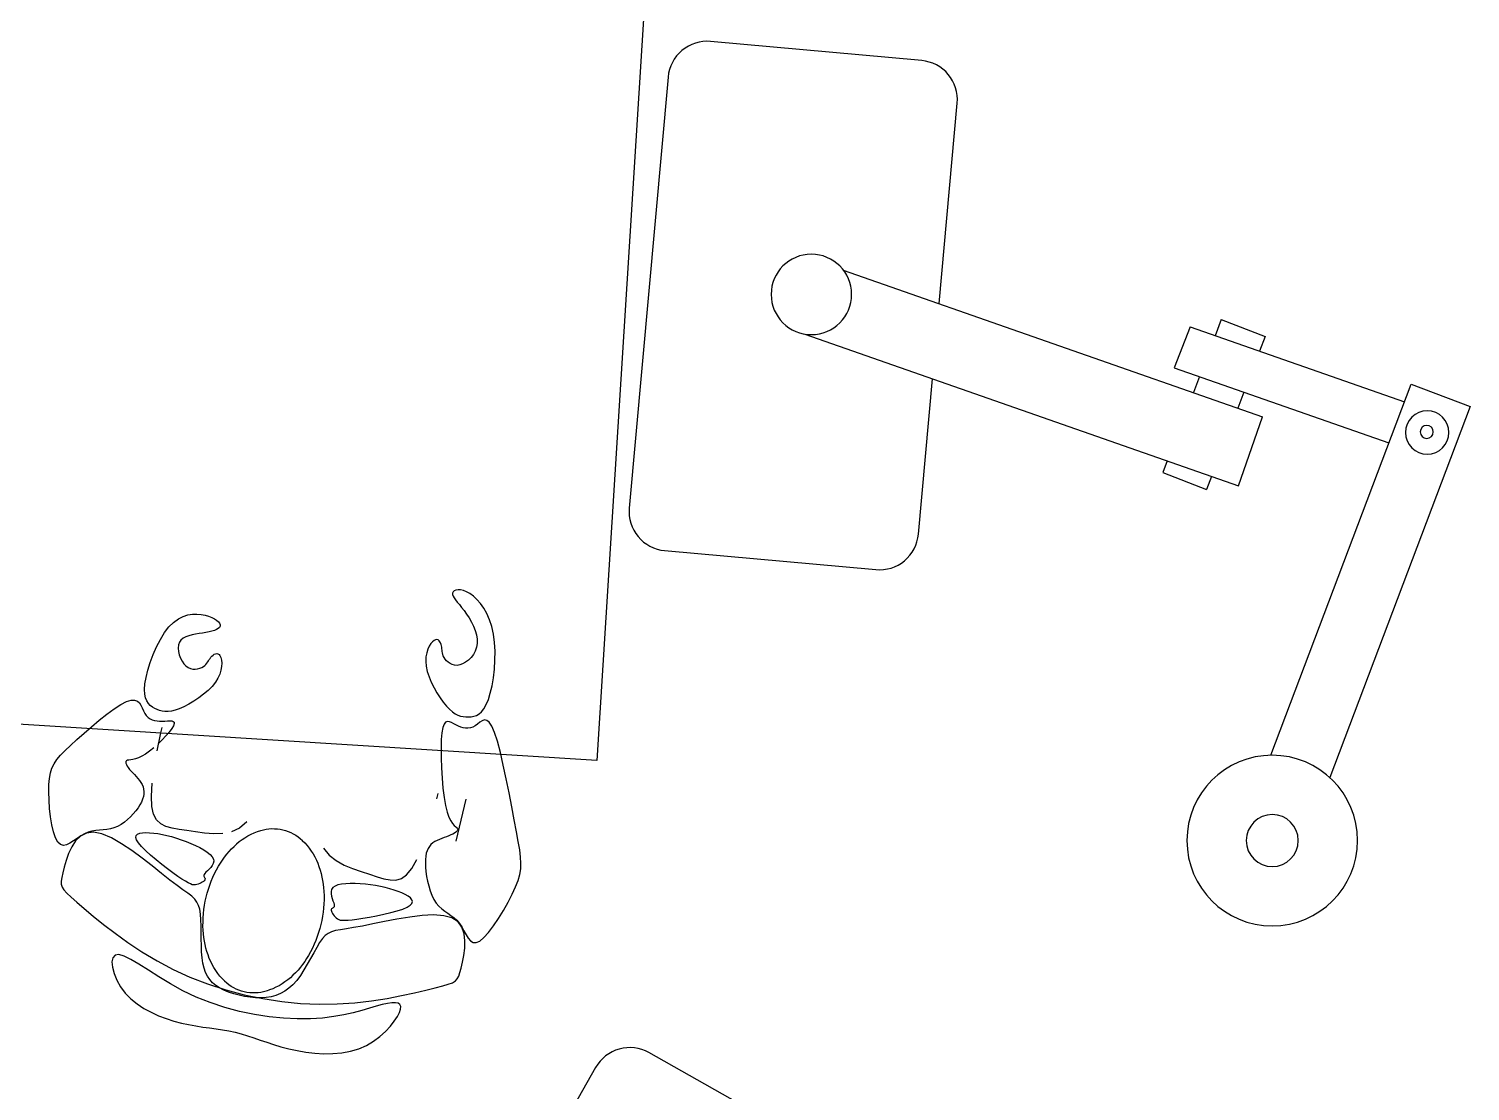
# Model space of a CAD drawing. Header units: metres. Extents: x -39 to 21688, y -24 to 9022.
# Drawn here: x 316.72 to 318.559, y 7.009 to 8.365 of the extents above; entities that cross this region are included whole.
import ezdxf

# ---------------------------------------------------------------- set-up
doc = ezdxf.new("R2010")
doc.units = ezdxf.units.M
doc.header["$MEASUREMENT"] = 0
doc.layers.add('AR-MOBILIRIO', color=1, linetype='Continuous')
doc.layers.add('MOBILIARIO', color=42, linetype='Continuous')

# ---------------------------------------------------------------- blocks, each defined once
blk = doc.blocks.new('A$C23125473')
at = {"layer": 'AR-MOBILIRIO'}
for p, q in [((2.9016, 3.2186), (2.91, 3.2215)), ((2.91, 3.2215), (2.9189, 3.2243)), ((2.9189, 3.2243), (2.9282, 3.2271)), ((2.9282, 3.2271), (2.9381, 3.2297)), ((2.9381, 3.2297), (2.9487, 3.232)), ((2.9487, 3.232), (2.9599, 3.2339)), ((2.9599, 3.2339), (2.9713, 3.2352)), ((2.9713, 3.2352), (2.983, 3.236)), ((2.983, 3.236), (2.9946, 3.2359)), ((2.9946, 3.2359), (3.0061, 3.235)), ((3.0061, 3.235), (3.0171, 3.233)), ((3.0171, 3.233), (3.0276, 3.2298)), ((3.0276, 3.2298), (3.0374, 3.2255)), ((3.0374, 3.2255), (3.0464, 3.2202)), ((3.0464, 3.2202), (3.0545, 3.2141)), ((2.8196, 3.2006), (2.8284, 3.202)), ((2.8284, 3.202), (2.837, 3.2031)), ((2.837, 3.2031), (2.8455, 3.2043)), ((2.8455, 3.2043), (2.8537, 3.2055)), ((2.8537, 3.2055), (2.8618, 3.2069)), ((2.8618, 3.2069), (2.8698, 3.2086)), ((2.8698, 3.2086), (2.8776, 3.2107)), ((2.8776, 3.2107), (2.8855, 3.2131)), ((2.8855, 3.2131), (2.8934, 3.2158)), ((2.8934, 3.2158), (2.9016, 3.2186)), ((3.0545, 3.2141), (3.0617, 3.2077)), ((3.0617, 3.2077), (3.0679, 3.2011)), ((3.0679, 3.2011), (3.0729, 3.1946)), ((2.7532, 3.1782), (2.7624, 3.1832)), ((2.7624, 3.1832), (2.7719, 3.1876)), ((2.7719, 3.1876), (2.7816, 3.1913)), ((2.7816, 3.1913), (2.7914, 3.1944)), ((2.7914, 3.1944), (2.8011, 3.1969)), ((2.8011, 3.1969), (2.8104, 3.1989)), ((2.8104, 3.1989), (2.8196, 3.2006)), ((2.8943, 3.1859), (2.8754, 3.182)), ((2.9131, 3.1888), (2.8943, 3.1859)), ((2.9315, 3.1907), (2.9131, 3.1888)), ((2.9491, 3.1916), (2.9315, 3.1907)), ((2.9658, 3.1915), (2.9491, 3.1916)), ((2.9812, 3.1905), (2.9658, 3.1915)), ((2.9955, 3.1887), (2.9812, 3.1905)), ((3.0086, 3.1864), (2.9955, 3.1887)), ((3.0205, 3.1837), (3.0086, 3.1864)), ((3.0313, 3.1808), (3.0205, 3.1837)), ((3.0729, 3.1946), (3.0768, 3.1886)), ((3.0768, 3.1886), (3.0795, 3.1833)), ((3.0795, 3.1833), (3.0809, 3.179)), ((2.7296, 3.1586), (2.7367, 3.166)), ((2.7367, 3.166), (2.7446, 3.1725)), ((2.7446, 3.1725), (2.7532, 3.1782)), ((2.838, 3.1709), (2.8202, 3.1638)), ((2.8565, 3.177), (2.838, 3.1709)), ((2.8754, 3.182), (2.8565, 3.177)), ((2.8813, 3.1607), (2.9053, 3.1658)), ((2.8888, 3.164), (2.8817, 3.163)), ((2.8959, 3.1646), (2.8888, 3.164)), ((2.9028, 3.1647), (2.8959, 3.1646)), ((2.9094, 3.1642), (2.9028, 3.1647)), ((2.9053, 3.1658), (2.9293, 3.1695)), ((2.9157, 3.1633), (2.9094, 3.1642)), ((2.9293, 3.1695), (2.9533, 3.1719)), ((2.9533, 3.1719), (2.9769, 3.173)), ((2.9769, 3.173), (3, 3.1726)), ((3, 3.1726), (3.0224, 3.171)), ((3.0224, 3.171), (3.0437, 3.1686)), ((3.0411, 3.178), (3.0313, 3.1808)), ((3.0497, 3.1755), (3.0411, 3.178)), ((3.0437, 3.1686), (3.0638, 3.1654)), ((3.0574, 3.1733), (3.0497, 3.1755)), ((3.064, 3.1718), (3.0574, 3.1733)), ((3.0638, 3.1654), (3.0822, 3.1619)), ((3.0697, 3.171), (3.064, 3.1718)), ((3.0742, 3.171), (3.0697, 3.171)), ((3.0776, 3.1717), (3.0742, 3.171)), ((3.0799, 3.1732), (3.0776, 3.1717)), ((3.081, 3.1757), (3.0799, 3.1732)), ((3.0809, 3.179), (3.081, 3.1757)), ((2.7188, 3.1421), (2.7236, 3.1505)), ((2.7236, 3.1505), (2.7296, 3.1586)), ((2.7872, 3.1468), (2.7724, 3.1379)), ((2.8032, 3.1556), (2.7872, 3.1468)), ((2.8202, 3.1638), (2.8032, 3.1556)), ((2.8121, 3.1382), (2.8346, 3.1469)), ((2.8346, 3.1469), (2.8577, 3.1544)), ((2.845, 3.1489), (2.8409, 3.1454)), ((2.8498, 3.152), (2.845, 3.1489)), ((2.8553, 3.1549), (2.8498, 3.152)), ((2.8614, 3.1574), (2.8553, 3.1549)), ((2.8577, 3.1544), (2.8813, 3.1607)), ((2.8679, 3.1596), (2.8614, 3.1574)), ((2.8747, 3.1615), (2.8679, 3.1596)), ((2.8817, 3.163), (2.8747, 3.1615)), ((2.9218, 3.1617), (2.9157, 3.1633)), ((2.9275, 3.1594), (2.9218, 3.1617)), ((2.9331, 3.1564), (2.9275, 3.1594)), ((2.9384, 3.1526), (2.9331, 3.1564)), ((2.9435, 3.148), (2.9384, 3.1526)), ((2.9483, 3.1426), (2.9435, 3.148)), ((3.0822, 3.1619), (3.0987, 3.1583)), ((3.0987, 3.1583), (3.1132, 3.1549)), ((3.1132, 3.1549), (3.1252, 3.1518)), ((3.1252, 3.1518), (3.1347, 3.1494)), ((3.1347, 3.1494), (3.1418, 3.1473)), ((3.1418, 3.1473), (3.147, 3.1454)), ((2.7131, 3.1258), (2.7153, 3.1337)), ((2.7153, 3.1337), (2.7188, 3.1421)), ((2.759, 3.1294), (2.747, 3.1218)), ((2.7724, 3.1379), (2.759, 3.1294)), ((2.7701, 3.1176), (2.7906, 3.1284)), ((2.7906, 3.1284), (2.8121, 3.1382)), ((2.832, 3.1322), (2.8301, 3.1267)), ((2.8344, 3.1371), (2.832, 3.1322)), ((2.8373, 3.1415), (2.8344, 3.1371)), ((2.8409, 3.1454), (2.8373, 3.1415)), ((2.953, 3.1362), (2.9483, 3.1426)), ((2.9575, 3.1292), (2.953, 3.1362)), ((2.9618, 3.1219), (2.9575, 3.1292)), ((3.147, 3.1454), (3.1508, 3.1432)), ((3.1508, 3.1432), (3.1533, 3.1406)), ((3.1533, 3.1406), (3.1552, 3.1371)), ((3.1552, 3.1371), (3.1566, 3.1326)), ((3.1566, 3.1326), (3.1581, 3.1267)), ((2.7125, 3.119), (2.7131, 3.1258)), ((2.7136, 3.1137), (2.7125, 3.119)), ((2.7165, 3.1104), (2.7136, 3.1137)), ((2.7212, 3.1095), (2.7165, 3.1104)), ((2.728, 3.1114), (2.7212, 3.1095)), ((2.7366, 3.1156), (2.728, 3.1114)), ((2.747, 3.1218), (2.7366, 3.1156)), ((2.7508, 3.1061), (2.7701, 3.1176)), ((2.8277, 3.1137), (2.827, 3.1061)), ((2.8286, 3.1206), (2.8277, 3.1137)), ((2.8301, 3.1267), (2.8286, 3.1206)), ((2.966, 3.1144), (2.9618, 3.1219)), ((2.97, 3.1071), (2.966, 3.1144)), ((3.1581, 3.1267), (3.1598, 3.1193)), ((3.1598, 3.1193), (3.1615, 3.1107)), ((3.1615, 3.1107), (3.1627, 3.1014)), ((2.7165, 3.0824), (2.7329, 3.0943)), ((2.7329, 3.0943), (2.7508, 3.1061)), ((2.8267, 3.098), (2.8266, 3.0895)), ((2.827, 3.1061), (2.8267, 3.098)), ((2.9739, 3.1003), (2.97, 3.1071)), ((2.9776, 3.0942), (2.9739, 3.1003)), ((2.9813, 3.0892), (2.9776, 3.0942)), ((3.163, 3.092), (3.162, 3.0829)), ((3.1627, 3.1014), (3.163, 3.092)), ((3.1672, 3.0885), (3.1702, 3.092)), ((3.1702, 3.092), (3.1735, 3.0941)), ((3.1735, 3.0941), (3.1774, 3.0943)), ((3.1774, 3.0943), (3.1819, 3.0924)), ((3.1819, 3.0924), (3.1873, 3.0879)), ((2.7016, 3.071), (2.7165, 3.0824)), ((2.8264, 3.0728), (2.8261, 3.065)), ((2.8265, 3.0811), (2.8264, 3.0728)), ((2.8266, 3.0895), (2.8265, 3.0811)), ((2.9848, 3.0853), (2.9813, 3.0892)), ((2.9886, 3.0825), (2.9848, 3.0853)), ((2.9929, 3.0805), (2.9886, 3.0825)), ((2.9979, 3.079), (2.9929, 3.0805)), ((3.0041, 3.0778), (2.9979, 3.079)), ((3.0117, 3.0766), (3.0041, 3.0778)), ((3.0209, 3.0751), (3.0117, 3.0766)), ((3.0321, 3.0731), (3.0209, 3.0751)), ((3.0455, 3.0704), (3.0321, 3.0731)), ((3.1592, 3.0746), (3.1542, 3.0677)), ((3.156, 3.0697), (3.159, 3.0743)), ((3.159, 3.0743), (3.1618, 3.0793)), ((3.162, 3.0829), (3.1592, 3.0746)), ((3.1618, 3.0793), (3.1645, 3.0842)), ((3.1645, 3.0842), (3.1672, 3.0885)), ((3.1873, 3.0879), (3.1932, 3.0812)), ((3.1932, 3.0812), (3.1995, 3.0729)), ((3.1995, 3.0729), (3.2059, 3.0633)), ((2.6772, 3.0507), (2.6885, 3.0603)), ((2.6885, 3.0603), (2.7016, 3.071)), ((2.8255, 3.0579), (2.8246, 3.0517)), ((2.8261, 3.065), (2.8255, 3.0579)), ((2.9924, 3.0528), (2.9927, 3.054)), ((2.9927, 3.054), (2.9932, 3.0554)), ((2.9932, 3.0554), (2.994, 3.0569)), ((2.994, 3.0569), (2.995, 3.0584)), ((2.995, 3.0584), (2.9961, 3.06)), ((2.9961, 3.06), (2.9974, 3.0614)), ((2.9974, 3.0614), (2.9988, 3.0627)), ((2.9988, 3.0627), (3.0002, 3.0638)), ((3.0002, 3.0638), (3.0019, 3.0647)), ((3.0019, 3.0647), (3.0039, 3.0654)), ((3.0039, 3.0654), (3.0064, 3.0657)), ((3.0064, 3.0657), (3.0097, 3.0658)), ((3.0097, 3.0658), (3.0138, 3.0657)), ((3.0138, 3.0657), (3.0189, 3.0652)), ((3.0189, 3.0652), (3.0252, 3.0643)), ((3.0252, 3.0643), (3.0328, 3.0632)), ((3.0328, 3.0632), (3.0413, 3.0617)), ((3.0413, 3.0617), (3.0503, 3.06)), ((3.0604, 3.0673), (3.0455, 3.0704)), ((3.0503, 3.06), (3.0595, 3.0581)), ((3.0595, 3.0581), (3.0684, 3.056)), ((3.0763, 3.0642), (3.0604, 3.0673)), ((3.0684, 3.056), (3.0766, 3.0537)), ((3.0925, 3.0616), (3.0763, 3.0642)), ((3.0766, 3.0537), (3.0837, 3.0514)), ((3.1083, 3.0597), (3.0925, 3.0616)), ((3.123, 3.059), (3.1083, 3.0597)), ((3.136, 3.0599), (3.123, 3.059)), ((3.1334, 3.051), (3.1373, 3.054)), ((3.1465, 3.0627), (3.136, 3.0599)), ((3.1373, 3.054), (3.1412, 3.0567)), ((3.1412, 3.0567), (3.1452, 3.0595)), ((3.1452, 3.0595), (3.149, 3.0624)), ((3.1542, 3.0677), (3.1465, 3.0627)), ((3.149, 3.0624), (3.1527, 3.0657)), ((3.1527, 3.0657), (3.156, 3.0697)), ((3.2059, 3.0633), (3.2122, 3.0531)), ((2.6551, 3.031), (2.6605, 3.0361)), ((2.6605, 3.0361), (2.6678, 3.0425)), ((2.6678, 3.0425), (2.6772, 3.0507)), ((2.8143, 3.0351), (2.8093, 3.0312)), ((2.8181, 3.0388), (2.8143, 3.0351)), ((2.821, 3.0425), (2.8181, 3.0388)), ((2.8231, 3.0467), (2.821, 3.0425)), ((2.8246, 3.0517), (2.8231, 3.0467)), ((2.9922, 3.032), (2.9928, 3.0351)), ((2.9924, 3.0518), (2.9924, 3.0528)), ((2.9928, 3.0511), (2.9924, 3.0518)), ((2.9934, 3.0506), (2.9928, 3.0511)), ((2.9928, 3.0351), (2.9936, 3.0381)), ((2.9941, 3.0502), (2.9934, 3.0506)), ((2.9936, 3.0381), (2.9946, 3.0409)), ((2.9949, 3.0497), (2.9941, 3.0502)), ((2.9946, 3.0409), (2.9955, 3.0435)), ((2.9956, 3.0492), (2.9949, 3.0497)), ((2.9955, 3.0435), (2.9961, 3.0456)), ((2.9961, 3.0484), (2.9956, 3.0492)), ((2.9963, 3.0472), (2.9961, 3.0484)), ((2.9961, 3.0456), (2.9963, 3.0472)), ((3.0837, 3.0514), (3.0893, 3.049)), ((3.0893, 3.049), (3.0932, 3.0466)), ((3.0934, 3.0373), (3.0905, 3.035)), ((3.0932, 3.0466), (3.0953, 3.0442)), ((3.0952, 3.0395), (3.0934, 3.0373)), ((3.096, 3.0419), (3.0952, 3.0395)), ((3.0953, 3.0442), (3.096, 3.0419)), ((3.1208, 3.0338), (3.1234, 3.0391)), ((3.1234, 3.0391), (3.1264, 3.0437)), ((3.1264, 3.0437), (3.1298, 3.0477)), ((3.1298, 3.0477), (3.1334, 3.051)), ((3.2122, 3.0531), (3.2181, 3.0427)), ((3.2181, 3.0427), (3.2233, 3.0325)), ((2.6478, 3.0198), (2.6489, 3.0233)), ((2.6478, 3.0159), (2.6478, 3.0198)), ((2.6489, 3.0233), (2.6513, 3.0269)), ((2.6513, 3.0269), (2.6551, 3.031)), ((2.7956, 3.0212), (2.7865, 3.0144)), ((2.8032, 3.0267), (2.7956, 3.0212)), ((2.8093, 3.0312), (2.8032, 3.0267)), ((2.8097, 3.0181), (2.8062, 3.016)), ((2.8127, 3.0194), (2.8097, 3.0181)), ((2.8151, 3.0203), (2.8127, 3.0194)), ((2.8172, 3.0206), (2.8151, 3.0203)), ((2.8191, 3.0206), (2.8172, 3.0206)), ((2.8209, 3.0202), (2.8191, 3.0206)), ((2.8227, 3.0197), (2.8209, 3.0202)), ((2.8245, 3.0189), (2.8227, 3.0197)), ((2.8262, 3.0181), (2.8245, 3.0189)), ((2.8278, 3.0172), (2.8262, 3.0181)), ((2.8292, 3.0162), (2.8278, 3.0172)), ((2.9922, 3.0291), (2.9922, 3.032)), ((2.9929, 3.0264), (2.9922, 3.0291)), ((2.9946, 3.024), (2.9929, 3.0264)), ((2.9973, 3.0221), (2.9946, 3.024)), ((3.001, 3.0207), (2.9973, 3.0221)), ((3.0056, 3.0197), (3.001, 3.0207)), ((3.0109, 3.0191), (3.0056, 3.0197)), ((3.0167, 3.0188), (3.0109, 3.0191)), ((3.0229, 3.0189), (3.0167, 3.0188)), ((3.0293, 3.0192), (3.0229, 3.0189)), ((3.0359, 3.0198), (3.0293, 3.0192)), ((3.0424, 3.0205), (3.0359, 3.0198)), ((3.0488, 3.0215), (3.0424, 3.0205)), ((3.0551, 3.0227), (3.0488, 3.0215)), ((3.0612, 3.024), (3.0551, 3.0227)), ((3.067, 3.0255), (3.0612, 3.024)), ((3.0725, 3.0272), (3.067, 3.0255)), ((3.0777, 3.029), (3.0725, 3.0272)), ((3.0825, 3.0309), (3.0777, 3.029)), ((3.0868, 3.0329), (3.0825, 3.0309)), ((3.0905, 3.035), (3.0868, 3.0329)), ((3.1153, 3.0158), (3.1168, 3.022)), ((3.1168, 3.022), (3.1186, 3.0281)), ((3.1186, 3.0281), (3.1208, 3.0338)), ((3.2233, 3.0325), (3.2276, 3.0232)), ((3.2276, 3.0232), (3.2308, 3.0149)), ((2.6485, 3.0112), (2.6478, 3.0159)), ((2.6499, 3.0053), (2.6485, 3.0112)), ((2.6517, 2.9979), (2.6499, 3.0053)), ((2.7758, 3.0059), (2.7638, 2.9964)), ((2.7865, 3.0144), (2.7758, 3.0059)), ((2.7834, 3.0001), (2.7761, 2.9945)), ((2.7903, 3.0052), (2.7834, 3.0001)), ((2.7966, 3.0097), (2.7903, 3.0052)), ((2.8018, 3.0133), (2.7966, 3.0097)), ((2.8062, 3.016), (2.8018, 3.0133)), ((2.8303, 3.0152), (2.8292, 3.0162)), ((2.8298, 3.0086), (2.8299, 3.0096)), ((2.8301, 3.0075), (2.8298, 3.0086)), ((2.8299, 3.0096), (2.8302, 3.0104)), ((2.831, 3.0061), (2.8301, 3.0075)), ((2.8302, 3.0104), (2.8307, 3.0111)), ((2.8311, 3.0142), (2.8303, 3.0152)), ((2.8307, 3.0111), (2.8312, 3.0118)), ((2.8325, 3.0045), (2.831, 3.0061)), ((2.8315, 3.0133), (2.8311, 3.0142)), ((2.8312, 3.0118), (2.8315, 3.0125)), ((2.8315, 3.0125), (2.8315, 3.0133)), ((2.8344, 3.0027), (2.8325, 3.0045)), ((2.8366, 3.0006), (2.8344, 3.0027)), ((2.8387, 2.9983), (2.8366, 3.0006)), ((3.0088, 2.9952), (3.0197, 2.9998)), ((3.0197, 2.9998), (3.0307, 3.0035)), ((3.0307, 3.0035), (3.0412, 3.0069)), ((3.0412, 3.0069), (3.0508, 3.0101)), ((3.0508, 3.0101), (3.0596, 3.0128)), ((3.0596, 3.0128), (3.0676, 3.0143)), ((3.0676, 3.0143), (3.075, 3.0144)), ((3.075, 3.0144), (3.0819, 3.0123)), ((3.0819, 3.0123), (3.0886, 3.0076)), ((3.0886, 3.0076), (3.0951, 2.9998)), ((3.0951, 2.9998), (3.1016, 2.9883)), ((3.1127, 2.9981), (3.1132, 3.0037)), ((3.1132, 3.0037), (3.1141, 3.0097)), ((3.1141, 3.0097), (3.1153, 3.0158)), ((3.2308, 3.0149), (3.233, 3.0074)), ((3.233, 3.0074), (3.2342, 3.0003)), ((3.2342, 3.0003), (3.2345, 2.993)), ((2.6541, 2.9894), (2.6517, 2.9979)), ((2.6572, 2.9806), (2.6541, 2.9894)), ((2.6612, 2.972), (2.6572, 2.9806)), ((2.751, 2.9865), (2.7378, 2.9768)), ((2.7638, 2.9964), (2.751, 2.9865)), ((2.7619, 2.9827), (2.7556, 2.977)), ((2.7688, 2.9886), (2.7619, 2.9827)), ((2.7761, 2.9945), (2.7688, 2.9886)), ((2.8342, 2.9788), (2.8379, 2.9817)), ((2.8379, 2.9817), (2.8405, 2.9847)), ((2.8406, 2.9958), (2.8387, 2.9983)), ((2.8405, 2.9847), (2.8421, 2.9876)), ((2.8419, 2.9932), (2.8406, 2.9958)), ((2.8425, 2.9904), (2.8419, 2.9932)), ((2.8421, 2.9876), (2.8425, 2.9904)), ((2.9827, 2.9737), (2.9897, 2.9826)), ((2.9897, 2.9826), (2.9986, 2.9896)), ((2.9986, 2.9896), (3.0088, 2.9952)), ((3.1125, 2.9929), (3.1127, 2.9981)), ((3.1125, 2.9883), (3.1125, 2.9929)), ((3.1129, 2.9841), (3.1125, 2.9883)), ((3.1136, 2.9803), (3.1129, 2.9841)), ((3.1146, 2.977), (3.1136, 2.9803)), ((3.234, 2.9851), (3.2329, 2.976)), ((3.2345, 2.993), (3.234, 2.9851)), ((2.6436, 2.9661), (2.6406, 2.9606)), ((2.6469, 2.9692), (2.6436, 2.9661)), ((2.6507, 2.9701), (2.6469, 2.9692)), ((2.6547, 2.9694), (2.6507, 2.9701)), ((2.6589, 2.9674), (2.6547, 2.9694)), ((2.6634, 2.9645), (2.6589, 2.9674)), ((2.6662, 2.9644), (2.6612, 2.972)), ((2.668, 2.9613), (2.6634, 2.9645)), ((2.6724, 2.9583), (2.6662, 2.9644)), ((2.7246, 2.968), (2.7118, 2.9607)), ((2.7378, 2.9768), (2.7246, 2.968)), ((2.744, 2.9632), (2.7431, 2.9601)), ((2.7463, 2.9671), (2.744, 2.9632)), ((2.7503, 2.9717), (2.7463, 2.9671)), ((2.7556, 2.977), (2.7503, 2.9717)), ((2.7949, 2.9608), (2.801, 2.9629)), ((2.801, 2.9629), (2.8072, 2.9651)), ((2.8072, 2.9651), (2.8133, 2.9676)), ((2.8133, 2.9676), (2.8192, 2.9702)), ((2.8192, 2.9702), (2.8248, 2.973)), ((2.8248, 2.973), (2.8298, 2.9758)), ((2.8298, 2.9758), (2.8342, 2.9788)), ((3.1159, 2.974), (3.1146, 2.977)), ((3.1176, 2.9714), (3.1159, 2.974)), ((3.1196, 2.9691), (3.1176, 2.9714)), ((3.122, 2.9671), (3.1196, 2.9691)), ((3.1246, 2.9654), (3.122, 2.9671)), ((3.1274, 2.9639), (3.1246, 2.9654)), ((3.1304, 2.9625), (3.1274, 2.9639)), ((3.1335, 2.9613), (3.1304, 2.9625)), ((3.152, 2.9648), (3.1647, 2.9113)), ((3.2311, 2.9654), (3.2287, 2.9527)), ((3.2329, 2.976), (3.2311, 2.9654)), ((2.6359, 2.9439), (2.6342, 2.9338)), ((2.6381, 2.953), (2.6359, 2.9439)), ((2.6406, 2.9606), (2.6381, 2.953)), ((2.6727, 2.9581), (2.668, 2.9613)), ((2.68, 2.9544), (2.6724, 2.9583)), ((2.6775, 2.9553), (2.6727, 2.9581)), ((2.6823, 2.9533), (2.6775, 2.9553)), ((2.6891, 2.9534), (2.68, 2.9544)), ((2.687, 2.952), (2.6823, 2.9533)), ((2.6918, 2.9512), (2.687, 2.952)), ((2.6998, 2.9556), (2.6891, 2.9534)), ((2.6965, 2.9507), (2.6918, 2.9512)), ((2.7012, 2.9503), (2.6965, 2.9507)), ((2.7118, 2.9607), (2.6998, 2.9556)), ((2.7059, 2.9498), (2.7012, 2.9503)), ((2.7105, 2.9491), (2.7059, 2.9498)), ((2.7151, 2.9478), (2.7105, 2.9491)), ((2.7196, 2.9459), (2.7151, 2.9478)), ((2.7241, 2.9435), (2.7196, 2.9459)), ((2.7284, 2.9405), (2.7241, 2.9435)), ((2.7431, 2.9601), (2.7436, 2.9577)), ((2.7436, 2.9577), (2.7453, 2.9559)), ((2.7453, 2.9559), (2.748, 2.9547)), ((2.748, 2.9547), (2.7516, 2.9541)), ((2.7516, 2.9541), (2.7559, 2.9538)), ((2.7559, 2.9538), (2.7606, 2.954)), ((2.7606, 2.954), (2.7658, 2.9544)), ((2.7658, 2.9544), (2.7712, 2.9552)), ((2.7712, 2.9552), (2.7769, 2.9562)), ((2.7814, 2.946), (2.7748, 2.9426)), ((2.7769, 2.9562), (2.7827, 2.9575)), ((2.7893, 2.9482), (2.7814, 2.946)), ((2.7827, 2.9575), (2.7887, 2.959)), ((2.7887, 2.959), (2.7949, 2.9608)), ((2.7983, 2.9497), (2.7893, 2.9482)), ((2.8083, 2.9512), (2.7983, 2.9497)), ((2.8192, 2.953), (2.8083, 2.9512)), ((2.8307, 2.9546), (2.8192, 2.953)), ((2.8425, 2.9555), (2.8307, 2.9546)), ((2.8541, 2.9551), (2.8425, 2.9555)), ((2.8755, 2.9481), (2.8652, 2.9528)), ((2.8845, 2.9403), (2.8755, 2.9481)), ((3.1365, 2.9602), (3.1335, 2.9613)), ((3.1395, 2.9591), (3.1365, 2.9602)), ((3.1424, 2.958), (3.1395, 2.9591)), ((3.1451, 2.9569), (3.1424, 2.958)), ((3.1475, 2.9558), (3.1451, 2.9569)), ((3.1473, 2.9424), (3.1494, 2.9449)), ((3.1496, 2.9546), (3.1475, 2.9558)), ((3.1494, 2.9449), (3.1512, 2.9466)), ((3.1514, 2.9534), (3.1496, 2.9546)), ((3.1512, 2.9466), (3.1527, 2.9479)), ((3.1527, 2.9522), (3.1514, 2.9534)), ((3.1535, 2.9511), (3.1527, 2.9522)), ((3.1527, 2.9479), (3.1536, 2.9489)), ((3.1538, 2.95), (3.1535, 2.9511)), ((3.1536, 2.9489), (3.1538, 2.95)), ((3.2287, 2.9527), (3.226, 2.9377)), ((2.6342, 2.9338), (2.633, 2.9231)), ((2.7324, 2.9372), (2.7284, 2.9405)), ((2.7363, 2.9336), (2.7324, 2.9372)), ((2.7398, 2.9299), (2.7363, 2.9336)), ((2.743, 2.926), (2.7398, 2.9299)), ((2.7458, 2.9222), (2.743, 2.926)), ((2.7657, 2.9305), (2.7634, 2.9205)), ((2.7695, 2.9376), (2.7657, 2.9305)), ((2.7748, 2.9426), (2.7695, 2.9376)), ((3.1382, 2.9193), (3.1403, 2.9276)), ((3.1403, 2.9276), (3.1426, 2.934)), ((3.1426, 2.934), (3.145, 2.9389)), ((3.145, 2.9389), (3.1473, 2.9424)), ((3.226, 2.9377), (3.2228, 2.921)), ((2.6322, 2.9123), (2.6319, 2.902)), ((2.633, 2.9231), (2.6322, 2.9123)), ((2.7482, 2.9184), (2.7458, 2.9222)), ((2.7501, 2.9148), (2.7482, 2.9184)), ((2.7516, 2.9113), (2.7501, 2.9148)), ((2.7526, 2.9079), (2.7516, 2.9113)), ((2.7532, 2.9046), (2.7526, 2.9079)), ((2.7634, 2.9205), (2.7628, 2.9074)), ((2.7628, 2.9074), (2.7639, 2.8907)), ((3.1271, 2.9108), (3.1287, 2.904)), ((3.1349, 2.8972), (3.1364, 2.9091)), ((3.1364, 2.9091), (3.1382, 2.9193)), ((3.2228, 2.921), (3.2194, 2.9032)), ((2.6319, 2.902), (2.632, 2.8926)), ((2.632, 2.8926), (2.6327, 2.8846)), ((2.7476, 2.8872), (2.7495, 2.8899)), ((2.7495, 2.8899), (2.751, 2.8926)), ((2.751, 2.8926), (2.7522, 2.8954)), ((2.7522, 2.8954), (2.753, 2.8984)), ((2.753, 2.8984), (2.7533, 2.9014)), ((2.7533, 2.9014), (2.7532, 2.9046)), ((3.1338, 2.8844), (3.1349, 2.8972)), ((3.2194, 2.9032), (3.2158, 2.8852)), ((2.6327, 2.8846), (2.634, 2.8776)), ((2.634, 2.8776), (2.6359, 2.8715)), ((2.6359, 2.8715), (2.6387, 2.8659)), ((2.732, 2.8689), (2.7334, 2.8709)), ((2.7334, 2.8709), (2.735, 2.8731)), ((2.735, 2.8731), (2.7369, 2.8753)), ((2.7369, 2.8753), (2.739, 2.8775)), ((2.739, 2.8775), (2.7412, 2.8799)), ((2.7412, 2.8799), (2.7434, 2.8822)), ((2.7434, 2.8822), (2.7456, 2.8847)), ((2.7456, 2.8847), (2.7476, 2.8872)), ((3.1325, 2.8583), (3.1329, 2.8712)), ((3.1329, 2.8712), (3.1338, 2.8844)), ((3.2158, 2.8852), (3.212, 2.8676)), ((2.6387, 2.8659), (2.6423, 2.8606)), ((2.6423, 2.8606), (2.647, 2.8551)), ((2.647, 2.8551), (2.6527, 2.8492)), ((2.7301, 2.864), (2.7304, 2.8654)), ((2.7304, 2.8629), (2.7301, 2.864)), ((2.7304, 2.8654), (2.731, 2.8671)), ((2.7311, 2.8621), (2.7304, 2.8629)), ((2.731, 2.8671), (2.732, 2.8689)), ((2.7324, 2.8616), (2.7311, 2.8621)), ((2.7342, 2.8613), (2.7324, 2.8616)), ((2.7365, 2.861), (2.7342, 2.8613)), ((2.7393, 2.8605), (2.7365, 2.861)), ((2.7426, 2.8597), (2.7393, 2.8605)), ((2.7464, 2.8585), (2.7426, 2.8597)), ((2.7507, 2.8565), (2.7464, 2.8585)), ((2.7555, 2.8538), (2.7507, 2.8565)), ((2.7606, 2.8501), (2.7555, 2.8538)), ((3.1325, 2.8461), (3.1325, 2.8583)), ((3.2083, 2.8514), (3.2045, 2.8373)), ((3.212, 2.8676), (3.2083, 2.8514)), ((2.6527, 2.8492), (2.6596, 2.8427)), ((2.6596, 2.8427), (2.6678, 2.8352)), ((2.6678, 2.8352), (2.6769, 2.8271)), ((2.766, 2.8457), (2.7606, 2.8501)), ((2.7702, 2.8494), (2.7751, 2.8267)), ((2.7766, 2.8356), (2.7714, 2.8407)), ((2.7814, 2.8304), (2.7766, 2.8356)), ((3.1328, 2.8352), (3.1325, 2.8461)), ((3.1336, 2.8263), (3.1328, 2.8352)), ((3.2045, 2.8373), (3.2009, 2.8259)), ((2.6769, 2.8271), (2.6865, 2.8187)), ((2.6865, 2.8187), (2.6964, 2.8105)), ((2.7751, 2.8267), (2.7768, 2.8199)), ((2.7855, 2.8255), (2.7814, 2.8304)), ((2.7888, 2.8211), (2.7855, 2.8255)), ((2.791, 2.8175), (2.7888, 2.8211)), ((2.792, 2.8148), (2.791, 2.8175)), ((2.7918, 2.813), (2.792, 2.8148)), ((3.1348, 2.8198), (3.1336, 2.8263)), ((3.1364, 2.8155), (3.1348, 2.8198)), ((3.1384, 2.8131), (3.1364, 2.8155)), ((3.1487, 2.8149), (3.1458, 2.8134)), ((3.1516, 2.8165), (3.1487, 2.8149)), ((3.1546, 2.818), (3.1516, 2.8165)), ((3.1577, 2.8192), (3.1546, 2.818)), ((3.1607, 2.8201), (3.1577, 2.8192)), ((3.1638, 2.8206), (3.1607, 2.8201)), ((3.1669, 2.8207), (3.1638, 2.8206)), ((3.1699, 2.8202), (3.1669, 2.8207)), ((3.173, 2.8192), (3.1699, 2.8202)), ((3.176, 2.8176), (3.173, 2.8192)), ((3.1789, 2.8154), (3.176, 2.8176)), ((3.1819, 2.8131), (3.1789, 2.8154)), ((3.1974, 2.8179), (3.1941, 2.813)), ((3.2009, 2.8259), (3.1974, 2.8179)), ((2.6964, 2.8105), (2.7062, 2.8028)), ((2.7062, 2.8028), (2.7155, 2.796)), ((2.7155, 2.796), (2.7239, 2.7905)), ((2.7513, 2.7948), (2.7528, 2.7984)), ((2.7528, 2.7984), (2.7545, 2.8017)), ((2.7545, 2.8017), (2.7564, 2.8045)), ((2.7564, 2.8045), (2.7587, 2.8068)), ((2.7587, 2.8068), (2.7612, 2.8085)), ((2.7612, 2.8085), (2.764, 2.8099)), ((2.764, 2.8099), (2.767, 2.8108)), ((2.767, 2.8108), (2.7701, 2.8114)), ((2.7702, 2.7968), (2.7672, 2.7953)), ((2.7701, 2.8114), (2.7734, 2.8117)), ((2.7733, 2.798), (2.7702, 2.7968)), ((2.7767, 2.7989), (2.7733, 2.798)), ((2.7734, 2.8117), (2.7767, 2.8117)), ((2.7767, 2.8117), (2.7801, 2.8116)), ((2.7802, 2.7993), (2.7767, 2.7989)), ((2.7801, 2.8116), (2.7833, 2.8114)), ((2.7841, 2.7993), (2.7802, 2.7993)), ((2.7833, 2.8114), (2.7863, 2.8113)), ((2.7884, 2.7987), (2.7841, 2.7993)), ((2.7863, 2.8113), (2.7888, 2.8114)), ((2.7932, 2.7976), (2.7884, 2.7987)), ((2.7888, 2.8114), (2.7907, 2.8119)), ((2.7907, 2.8119), (2.7918, 2.813)), ((2.7984, 2.7957), (2.7932, 2.7976)), ((3.1406, 2.8121), (3.1384, 2.8131)), ((3.1395, 2.7924), (3.1433, 2.7964)), ((3.1431, 2.8123), (3.1406, 2.8121)), ((3.1458, 2.8134), (3.1431, 2.8123)), ((3.1433, 2.7964), (3.147, 2.7996)), ((3.147, 2.7996), (3.1506, 2.8021)), ((3.1506, 2.8021), (3.1541, 2.8038)), ((3.1541, 2.8038), (3.1575, 2.8051)), ((3.1575, 2.8051), (3.1608, 2.8058)), ((3.1608, 2.8058), (3.1642, 2.8061)), ((3.1642, 2.8061), (3.1675, 2.8062)), ((3.1675, 2.8062), (3.1709, 2.806)), ((3.1709, 2.806), (3.1743, 2.8054)), ((3.1743, 2.8054), (3.1777, 2.8042)), ((3.1777, 2.8042), (3.181, 2.8023)), ((3.181, 2.8023), (3.1843, 2.7995)), ((3.1848, 2.8112), (3.1819, 2.8131)), ((3.1843, 2.7995), (3.1873, 2.7957)), ((3.1878, 2.8101), (3.1848, 2.8112)), ((3.1909, 2.8106), (3.1878, 2.8101)), ((3.1941, 2.813), (3.1909, 2.8106)), ((2.7239, 2.7905), (2.7312, 2.7867)), ((2.7312, 2.7867), (2.737, 2.7849)), ((2.737, 2.7849), (2.7415, 2.7847)), ((2.7415, 2.7847), (2.745, 2.786)), ((2.745, 2.786), (2.7476, 2.7883)), ((2.7476, 2.7883), (2.7496, 2.7914)), ((2.7496, 2.7914), (2.7513, 2.7948)), ((2.7553, 2.7818), (2.7543, 2.777)), ((2.7569, 2.7858), (2.7553, 2.7818)), ((2.759, 2.789), (2.7569, 2.7858)), ((2.7615, 2.7915), (2.759, 2.789)), ((2.7643, 2.7936), (2.7615, 2.7915)), ((2.7672, 2.7953), (2.7643, 2.7936)), ((2.8043, 2.7932), (2.7984, 2.7957)), ((2.8105, 2.79), (2.8043, 2.7932)), ((2.8169, 2.7862), (2.8105, 2.79)), ((2.8233, 2.7819), (2.8169, 2.7862)), ((2.8294, 2.7773), (2.8233, 2.7819)), ((3.1273, 2.7755), (3.1313, 2.7818)), ((3.1313, 2.7818), (3.1354, 2.7875)), ((3.1354, 2.7875), (3.1395, 2.7924)), ((3.1873, 2.7957), (3.1903, 2.7905)), ((3.1903, 2.7905), (3.193, 2.784)), ((3.193, 2.784), (3.1954, 2.7759)), ((2.7543, 2.777), (2.754, 2.7711)), ((2.754, 2.7711), (2.7545, 2.764)), ((2.7545, 2.764), (2.756, 2.7557)), ((2.8352, 2.7724), (2.8294, 2.7773)), ((2.8403, 2.7672), (2.8352, 2.7724)), ((2.8446, 2.762), (2.8403, 2.7672)), ((2.8478, 2.7567), (2.8446, 2.762)), ((3.1173, 2.755), (3.1201, 2.7619)), ((3.1201, 2.7619), (3.1236, 2.7689)), ((3.1236, 2.7689), (3.1273, 2.7755)), ((3.1954, 2.7759), (3.1976, 2.7665)), ((3.1976, 2.7665), (3.1993, 2.7562)), ((2.756, 2.7557), (2.7583, 2.7465)), ((2.7583, 2.7465), (2.7614, 2.7366)), ((2.8043, 2.7384), (2.807, 2.7412)), ((2.807, 2.7412), (2.8099, 2.7432)), ((2.8099, 2.7432), (2.8128, 2.7445)), ((2.8128, 2.7445), (2.8159, 2.7452)), ((2.8159, 2.7452), (2.8189, 2.7452)), ((2.8189, 2.7452), (2.8218, 2.7449)), ((2.8218, 2.7449), (2.8246, 2.7441)), ((2.8246, 2.7441), (2.8271, 2.7431)), ((2.8271, 2.7431), (2.8292, 2.7418)), ((2.8292, 2.7418), (2.831, 2.7405)), ((2.8502, 2.7515), (2.8478, 2.7567)), ((2.8517, 2.7465), (2.8502, 2.7515)), ((2.8525, 2.7418), (2.8517, 2.7465)), ((2.8526, 2.7375), (2.8525, 2.7418)), ((3.1131, 2.7353), (3.1136, 2.7414)), ((3.1136, 2.7414), (3.115, 2.7481)), ((3.115, 2.7481), (3.1173, 2.755)), ((3.1993, 2.7562), (3.2006, 2.7452)), ((3.2006, 2.7452), (3.2013, 2.7338)), ((2.7614, 2.7366), (2.7652, 2.7265)), ((2.7652, 2.7265), (2.7695, 2.7166)), ((2.797, 2.7183), (2.7974, 2.7225)), ((2.7974, 2.7225), (2.7984, 2.7268)), ((2.7984, 2.7268), (2.7999, 2.731)), ((2.7999, 2.731), (2.802, 2.7349)), ((2.802, 2.7349), (2.8043, 2.7384)), ((2.831, 2.7405), (2.8325, 2.7391)), ((2.8325, 2.7391), (2.8337, 2.7376)), ((2.8337, 2.7376), (2.8348, 2.7361)), ((2.8348, 2.7361), (2.8358, 2.7345)), ((2.8358, 2.7345), (2.8367, 2.733)), ((2.8367, 2.733), (2.8377, 2.7315)), ((2.8377, 2.7315), (2.8388, 2.73)), ((2.8388, 2.73), (2.8401, 2.7285)), ((2.8401, 2.7285), (2.8415, 2.7272)), ((2.8415, 2.7272), (2.843, 2.7262)), ((2.843, 2.7262), (2.8446, 2.7255)), ((2.8446, 2.7255), (2.8462, 2.7252)), ((2.8462, 2.7252), (2.8477, 2.7255)), ((2.8477, 2.7255), (2.8492, 2.7264)), ((2.8492, 2.7264), (2.8504, 2.728)), ((2.8504, 2.728), (2.8515, 2.7305)), ((2.8515, 2.7305), (2.8523, 2.7337)), ((2.8523, 2.7337), (2.8526, 2.7375)), ((3.1133, 2.7296), (3.1131, 2.7353)), ((3.1142, 2.7244), (3.1133, 2.7296)), ((3.1157, 2.7199), (3.1142, 2.7244)), ((3.134, 2.7228), (3.1338, 2.721)), ((3.1343, 2.7246), (3.134, 2.7228)), ((3.1347, 2.7265), (3.1343, 2.7246)), ((3.1354, 2.7284), (3.1347, 2.7265)), ((3.1364, 2.7304), (3.1354, 2.7284)), ((3.1378, 2.7325), (3.1364, 2.7304)), ((3.1395, 2.7345), (3.1378, 2.7325)), ((3.1416, 2.7365), (3.1395, 2.7345)), ((3.144, 2.7381), (3.1416, 2.7365)), ((3.1468, 2.7394), (3.144, 2.7381)), ((3.1498, 2.7402), (3.1468, 2.7394)), ((3.153, 2.7404), (3.1498, 2.7402)), ((3.1565, 2.7399), (3.153, 2.7404)), ((3.1601, 2.7386), (3.1565, 2.7399)), ((3.1638, 2.7365), (3.1601, 2.7386)), ((3.1674, 2.7338), (3.1638, 2.7365)), ((3.1708, 2.7304), (3.1674, 2.7338)), ((3.1738, 2.7265), (3.1708, 2.7304)), ((3.1762, 2.7221), (3.1738, 2.7265)), ((3.2013, 2.7338), (3.2014, 2.7224)), ((2.7695, 2.7166), (2.7744, 2.7072)), ((2.7744, 2.7072), (2.7797, 2.6986)), ((2.7974, 2.7144), (2.797, 2.7183)), ((2.7986, 2.7109), (2.7974, 2.7144)), ((2.8006, 2.7081), (2.7986, 2.7109)), ((2.8033, 2.7058), (2.8006, 2.7081)), ((2.8067, 2.704), (2.8033, 2.7058)), ((2.8106, 2.7026), (2.8067, 2.704)), ((3.1175, 2.7159), (3.1157, 2.7199)), ((3.1195, 2.7127), (3.1175, 2.7159)), ((3.1216, 2.7102), (3.1195, 2.7127)), ((3.1237, 2.7085), (3.1216, 2.7102)), ((3.1256, 2.7076), (3.1237, 2.7085)), ((3.1273, 2.7075), (3.1256, 2.7076)), ((3.1288, 2.7079), (3.1273, 2.7075)), ((3.1301, 2.7089), (3.1288, 2.7079)), ((3.1311, 2.7102), (3.1301, 2.7089)), ((3.132, 2.7118), (3.1311, 2.7102)), ((3.1327, 2.7136), (3.132, 2.7118)), ((3.1332, 2.7155), (3.1327, 2.7136)), ((3.1335, 2.7173), (3.1332, 2.7155)), ((3.1337, 2.7192), (3.1335, 2.7173)), ((3.1338, 2.721), (3.1337, 2.7192)), ((3.1779, 2.7173), (3.1762, 2.7221)), ((3.1778, 2.7015), (3.1787, 2.7069)), ((3.1788, 2.7123), (3.1779, 2.7173)), ((3.1787, 2.7069), (3.1788, 2.7123)), ((3.2008, 2.7112), (3.1994, 2.7007)), ((3.2014, 2.7224), (3.2008, 2.7112)), ((2.7797, 2.6986), (2.7853, 2.6913)), ((2.7853, 2.6913), (2.7912, 2.6855)), ((2.8148, 2.7015), (2.8106, 2.7026)), ((2.8193, 2.7006), (2.8148, 2.7015)), ((2.8238, 2.6999), (2.8193, 2.7006)), ((2.8282, 2.6992), (2.8238, 2.6999)), ((2.8325, 2.6984), (2.8282, 2.6992)), ((2.8365, 2.6976), (2.8325, 2.6984)), ((2.8401, 2.6967), (2.8365, 2.6976)), ((2.8433, 2.6957), (2.8401, 2.6967)), ((2.846, 2.6946), (2.8433, 2.6957)), ((2.8482, 2.6933), (2.846, 2.6946)), ((2.8497, 2.6919), (2.8482, 2.6933)), ((2.8483, 2.6848), (2.8497, 2.6867)), ((2.8505, 2.6904), (2.8497, 2.6919)), ((2.8497, 2.6867), (2.8505, 2.6886)), ((2.8505, 2.6886), (2.8505, 2.6904)), ((3.1712, 2.6851), (3.1739, 2.6905)), ((3.1739, 2.6905), (3.1761, 2.696)), ((3.1761, 2.696), (3.1778, 2.7015)), ((3.1973, 2.691), (3.1944, 2.6822)), ((3.1994, 2.7007), (3.1973, 2.691)), ((2.7912, 2.6855), (2.7973, 2.6811)), ((2.7973, 2.6811), (2.8033, 2.6781)), ((2.8033, 2.6781), (2.8094, 2.6761)), ((2.8094, 2.6761), (2.8153, 2.6751)), ((2.8153, 2.6751), (2.821, 2.675)), ((2.821, 2.675), (2.8264, 2.6754)), ((2.8264, 2.6754), (2.8314, 2.6764)), ((2.8314, 2.6764), (2.8359, 2.6777)), ((2.8359, 2.6777), (2.8399, 2.6792)), ((2.8399, 2.6792), (2.8433, 2.681)), ((2.8433, 2.681), (2.8461, 2.6828)), ((2.8461, 2.6828), (2.8483, 2.6848)), ((3.1588, 2.6665), (3.1619, 2.6705)), ((3.1619, 2.6705), (3.1651, 2.675)), ((3.1651, 2.675), (3.1682, 2.6799)), ((3.1682, 2.6799), (3.1712, 2.6851)), ((3.187, 2.6674), (3.1827, 2.6613)), ((3.1909, 2.6743), (3.187, 2.6674)), ((3.1944, 2.6822), (3.1909, 2.6743)), ((3.1471, 2.6499), (3.1478, 2.6519)), ((3.1471, 2.6481), (3.1471, 2.6499)), ((3.1478, 2.6519), (3.1491, 2.6542)), ((3.1491, 2.6542), (3.1509, 2.6567)), ((3.1509, 2.6567), (3.1532, 2.6596)), ((3.1532, 2.6596), (3.1559, 2.6628)), ((3.1559, 2.6628), (3.1588, 2.6665)), ((3.1738, 2.652), (3.1693, 2.6487)), ((3.1783, 2.6562), (3.1738, 2.652)), ((3.1827, 2.6613), (3.1783, 2.6562)), ((3.1479, 2.6466), (3.1471, 2.6481)), ((3.1494, 2.6453), (3.1479, 2.6466)), ((3.1515, 2.6444), (3.1494, 2.6453)), ((3.1542, 2.644), (3.1515, 2.6444)), ((3.1575, 2.6441), (3.1542, 2.644)), ((3.1611, 2.6449), (3.1575, 2.6441)), ((3.1651, 2.6464), (3.1611, 2.6449)), ((3.1693, 2.6487), (3.1651, 2.6464)), ((3.5968, 2.3175), (4.1502, 2.5112)), ((4.0536, 2.4944), (4.1096, 2.5158)), ((4.1159, 2.4993), (4.1096, 2.5158)), ((4.1502, 2.5112), (4.181, 2.4231)), ((4.0593, 2.4794), (4.0536, 2.4944)), ((4.0683, 2.3607), (4.3421, 2.4565)), ((3.6459, 2.2358), (4.181, 2.4231)), ((4.157, 2.3917), (4.1493, 2.412)), ((4.0884, 2.3085), (4.3619, 2.4042)), ((4.1004, 2.3719), (4.0926, 2.3921)), ((4.0884, 2.3085), (4.0683, 2.3607)), ((4.1842, 2.3206), (4.177, 2.3395)), ((4.1282, 2.2991), (4.1203, 2.3197)), ((4.1282, 2.2991), (4.1842, 2.3206))]:
    blk.add_line(p, q, dxfattribs=at)
blk.add_lwpolyline([(3.3298, 3.2536), (2.9623, 3.904, -0.414214), (2.9812, 3.9721), (3.2407, 4.1187, -0.414214), (3.3089, 4.0998), (3.6764, 3.4494, -0.414214), (3.6574, 3.3813), (3.3979, 3.2347, -0.414214)], format="xyb", close=True, dxfattribs=at)
for points in [[(4.1914, 2.8551), (4.3704, 2.3816), (4.4459, 2.4101), (4.2668, 2.8836)], [(2.2827, 1.7573), (3.3963, 1.827), (3.3315, 2.8618), (2.2939, 2.7969)]]:
    blk.add_lwpolyline(points, dxfattribs=at)
blk.add_lwpolyline([(3.7682, 2.2786), (3.7913, 2.0227, -0.414214), (3.746, 1.9685), (3.4765, 1.9441, -0.414214), (3.4223, 1.9895), (3.3726, 2.5396, -0.414214), (3.4179, 2.5939), (3.6874, 2.6182, -0.414214), (3.7417, 2.5729), (3.7596, 2.3745)], format="xyb", dxfattribs=at)
for centre, radius in [((4.1933, 2.964), 0.1089), ((4.1933, 2.964), 0.0332), ((4.3911, 2.4432), 0.0277), ((4.3905, 2.4424), 0.00829), ((3.6051, 2.2669), 0.0513)]:
    blk.add_circle(centre, radius, dxfattribs=at)
for centre, radius, start, end in [((2.8938, 3.1044), 0.0541, 103.44, 133.7798), ((2.8938, 3.1044), 0.0541, 73.1001, 103.44), ((2.8854, 3.0766), 0.0831, 48.7274, 73.1001), ((2.9139, 3.0834), 0.0831, 133.7798, 158.1525), ((2.8667, 3.0553), 0.1114, 29.7781, 48.7274), ((2.9402, 3.0729), 0.1114, 158.1525, 177.1018), ((2.8336, 3.0364), 0.1496, 13.44, 29.7781), ((2.9783, 3.0709), 0.1496, 177.1018, 193.44), ((2.8336, 3.0364), 0.1496, 357.1018, 13.44), ((2.9783, 3.0709), 0.1496, 193.44, 209.7781), ((2.8717, 3.0344), 0.1114, 338.1525, 357.1018), ((2.9452, 3.052), 0.1114, 209.7781, 228.7274), ((2.898, 3.0239), 0.0831, 313.7798, 338.1525), ((2.9265, 3.0307), 0.0831, 228.7274, 253.1001), ((2.9181, 3.0029), 0.0541, 283.44, 313.7798), ((2.9181, 3.0029), 0.0541, 253.1001, 283.44)]:
    blk.add_arc(centre, radius, start, end, dxfattribs=at)

msp = doc.modelspace()

# ---------------------------------------------------------------- block references
at = {"layer": 'MOBILIARIO', "xscale": -1, "rotation": 180}
msp.add_blockref('A$C23125473', (314.11309, 10.29274), dxfattribs=at)

doc.saveas('drawing.dxf')
